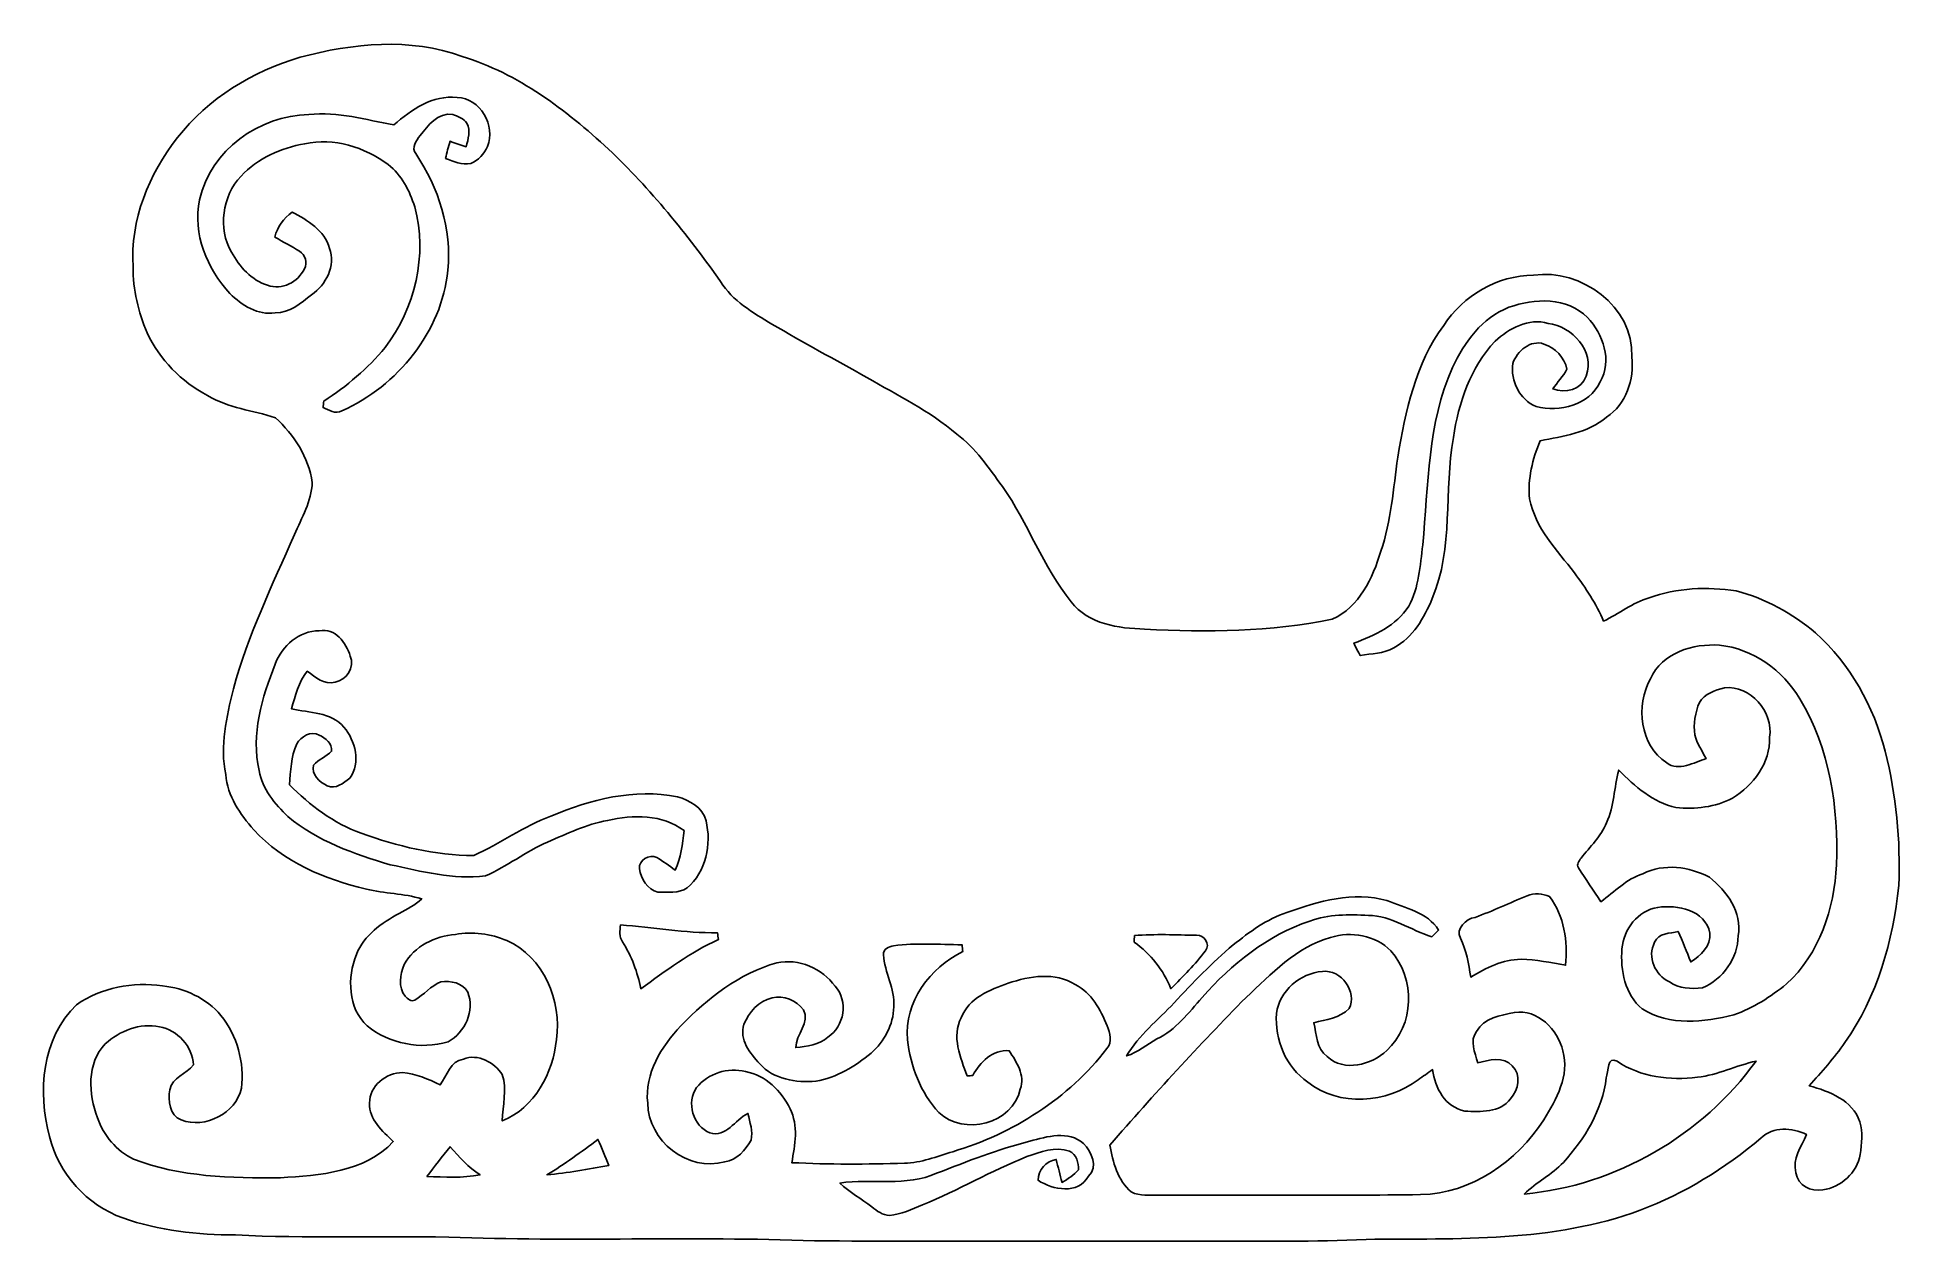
# Model space of a CAD drawing. Header units: centimetres. Extents: x -15.7 to 15.8, y -10.4 to 10.
import ezdxf

# ---------------------------------------------------------------- set-up
doc = ezdxf.new("R2010")
doc.units = ezdxf.units.CM
doc.header["$MEASUREMENT"] = 0
doc.layers.add('Layer 1', color=7, linetype='Continuous')

msp = doc.modelspace()

# ---------------------------------------------------------------- linework, layer by layer
at = {"layer": 'Layer 1', "color": 250}
for points, knots in [([(-11.24126, 9.62378), (-10.35509, 9.85908), (-9.38283, 9.96033), (-8.50441, 9.63471), (-8.50441, 9.63471), (-7.55721, 9.34967), (-6.75605, 8.73442), (-6.03709, 8.07438), (-6.03709, 8.07438), (-5.32589, 7.40198), (-4.71135, 6.63504), (-4.14373, 5.83988), (-4.14373, 5.83988), (-3.943, 5.51039), (-3.59657, 5.3146), (-3.27695, 5.1181), (-3.27695, 5.1181), (-2.74567, 4.8133), (-2.20945, 4.51626), (-1.67358, 4.21922), (-1.67358, 4.21922), (-1.15711, 3.91936), (-0.61666, 3.65337), (-0.15734, 3.26531), (-0.15734, 3.26531), (0.16157, 3.03001), (0.38065, 2.69275), (0.61383, 2.37878), (0.61383, 2.37878), (1.05128, 1.76177), (1.29399, 1.0227), (1.77482, 0.43498), (1.77482, 0.43498), (2.06269, 0.05115), (2.57175, -0.01058), (3.01449, -0.02858), (3.01449, -0.02858), (4.06859, -0.07973), (5.14209, -0.07796), (6.17855, 0.14217), (6.17855, 0.14217), (6.63998, 0.34078), (6.86153, 0.83714), (7.00299, 1.28729), (7.00299, 1.28729), (7.17797, 1.80022), (7.21148, 2.3428), (7.28733, 2.87479), (7.28733, 2.87479), (7.4168, 3.64878), (7.58437, 4.45347), (8.06168, 5.09764), (8.06168, 5.09764), (8.39082, 5.60141), (8.96937, 5.94219), (9.57686, 5.94572), (9.57686, 5.94572), (10.37661, 6.06072), (11.27337, 5.41867), (11.23844, 4.56918), (11.23844, 4.56918), (11.27972, 4.18677), (11.14072, 3.76767), (10.81052, 3.54894), (10.81052, 3.54894), (10.49796, 3.28471), (10.07639, 3.22509), (9.68834, 3.15172), (9.68834, 3.15172), (9.56345, 2.84233), (9.47702, 2.50931), (9.51195, 2.17276), (9.51195, 2.17276), (9.6079, 1.67852), (9.97303, 1.30704), (10.26971, 0.92251), (10.26971, 0.92251), (10.4588, 0.66746), (10.63519, 0.40005), (10.76184, 0.1076), (10.76184, 0.1076), (11.01972, 0.2346), (11.25008, 0.41875), (11.52878, 0.50165), (11.52878, 0.50165), (11.99762, 0.67204), (12.50985, 0.6918), (12.99986, 0.61666), (12.99986, 0.61666), (13.4934, 0.49036), (13.9506, 0.23848), (14.3383, -0.09031), (14.3383, -0.09031), (14.92532, -0.61278), (15.31937, -1.33244), (15.51481, -2.08844), (15.51481, -2.08844), (15.69861, -2.82751), (15.77657, -3.59445), (15.74271, -4.35539), (15.74271, -4.35539), (15.64393, -5.2892), (15.38393, -6.2297), (14.83325, -7.00193), (14.83325, -7.00193), (14.65686, -7.26546), (14.43849, -7.49617), (14.23211, -7.73571), (14.23211, -7.73571), (14.57219, -7.8232), (14.96131, -7.9756), (15.08654, -8.33896), (15.08654, -8.33896), (15.13805, -8.51676), (15.11794, -8.70973), (15.09466, -8.89141), (15.09466, -8.89141), (15.04103, -9.19939), (14.76869, -9.44774), (14.46107, -9.49007), (14.46107, -9.49007), (14.26774, -9.52747), (14.03138, -9.41493), (14.00845, -9.20221), (14.00845, -9.20221), (13.93825, -8.96161), (14.10335, -8.76335), (14.1859, -8.55486), (14.1859, -8.55486), (13.94001, -8.43633), (13.62675, -8.41234), (13.41508, -8.6166), (13.41508, -8.6166), (12.81112, -9.1313), (12.12391, -9.55005), (11.38096, -9.83121), (11.38096, -9.83121), (9.906, -10.38154), (8.30157, -10.30887), (6.75499, -10.3251), (6.75499, -10.3251), (5.88574, -10.37308), (5.01509, -10.34979), (4.14514, -10.35403), (4.14514, -10.35403), (1.91064, -10.35191), (-0.3235, -10.35826), (-2.55799, -10.35121), (-2.55799, -10.35121), (-4.61433, -10.2676), (-6.6742, -10.3692), (-8.7309, -10.28629), (-8.7309, -10.28629), (-9.93069, -10.27007), (-11.13084, -10.31028), (-12.32958, -10.25102), (-12.32958, -10.25102), (-12.9727, -10.24643), (-13.62428, -10.1787), (-14.23353, -9.96421), (-14.23353, -9.96421), (-14.84066, -9.74619), (-15.31832, -9.21738), (-15.46895, -8.59014), (-15.46895, -8.59014), (-15.6778, -7.83908), (-15.60124, -6.92961), (-15.01316, -6.36482), (-15.01316, -6.36482), (-14.60006, -6.07095), (-14.06102, -5.97817), (-13.56325, -6.04661), (-13.56325, -6.04661), (-13.19036, -6.08542), (-12.8203, -6.25404), (-12.57794, -6.54579), (-12.57794, -6.54579), (-12.30242, -6.88693), (-12.17965, -7.3406), (-12.22939, -7.77487), (-12.22939, -7.77487), (-12.32958, -8.20138), (-12.84076, -8.46243), (-13.24857, -8.31039), (-13.24857, -8.31039), (-13.44366, -8.23207), (-13.47364, -7.97948), (-13.44189, -7.79956), (-13.44189, -7.79956), (-13.39956, -7.58754), (-13.16038, -7.53463), (-13.04325, -7.38011), (-13.04325, -7.38011), (-13.05489, -7.07355), (-13.30925, -6.78639), (-13.61546, -6.74017), (-13.61546, -6.74017), (-13.94672, -6.66644), (-14.28397, -6.80896), (-14.53056, -7.0231), (-14.53056, -7.0231), (-14.84242, -7.35683), (-14.81808, -7.87259), (-14.65898, -8.27299), (-14.65898, -8.27299), (-14.5609, -8.57426), (-14.33795, -8.83179), (-14.05361, -8.97149), (-14.05361, -8.97149), (-13.26515, -9.27312), (-12.40614, -9.29393), (-11.57288, -9.28405), (-11.57288, -9.28405), (-10.91494, -9.24454), (-10.14624, -9.19551), (-9.66999, -8.67551), (-9.66999, -8.67551), (-9.84779, -8.49701), (-10.08133, -8.30545), (-10.06898, -8.02428), (-10.06898, -8.02428), (-10.07604, -7.73465), (-9.78606, -7.5124), (-9.51124, -7.51029), (-9.51124, -7.51029), (-9.28582, -7.52969), (-9.07591, -7.61859), (-8.87589, -7.71913), (-8.87589, -7.71913), (-8.76053, -7.56214), (-8.70585, -7.31344), (-8.48431, -7.28345), (-8.48431, -7.28345), (-8.23877, -7.18397), (-7.96219, -7.33989), (-7.82849, -7.54556), (-7.82849, -7.54556), (-7.73818, -7.79498), (-7.82708, -8.06697), (-7.82884, -8.3252), (-7.82884, -8.3252), (-7.28204, -8.10542), (-6.96983, -7.51522), (-6.91409, -6.95184), (-6.91409, -6.95184), (-6.82202, -6.30379), (-7.12858, -5.55343), (-7.75406, -5.28426), (-7.75406, -5.28426), (-8.02499, -5.16714), (-8.32803, -5.1248), (-8.62013, -5.17772), (-8.62013, -5.17772), (-8.95914, -5.20594), (-9.31898, -5.37563), (-9.48337, -5.68607), (-9.48337, -5.68607), (-9.55075, -5.85223), (-9.59344, -6.07307), (-9.46609, -6.22053), (-9.46609, -6.22053), (-9.42516, -6.26286), (-9.36907, -6.32178), (-9.30487, -6.28721), (-9.30487, -6.28721), (-9.15, -6.19831), (-9.03817, -6.04555), (-8.86601, -5.9817), (-8.86601, -5.9817), (-8.70338, -5.95595), (-8.49313, -5.99228), (-8.41163, -6.15421), (-8.41163, -6.15421), (-8.28851, -6.46395), (-8.45714, -6.83683), (-8.7436, -6.98959), (-8.7436, -6.98959), (-9.20679, -7.13246), (-9.73279, -7.0231), (-10.11026, -6.72324), (-10.11026, -6.72324), (-10.43623, -6.42056), (-10.44646, -5.90585), (-10.29123, -5.51568), (-10.29123, -5.51568), (-10.16247, -5.19148), (-9.86261, -4.98651), (-9.57016, -4.82459), (-9.57016, -4.82459), (-9.4361, -4.75262), (-9.29711, -4.68559), (-9.18845, -4.57659), (-9.18845, -4.57659), (-9.4936, -4.4891), (-9.81498, -4.48839), (-10.12296, -4.41466), (-10.12296, -4.41466), (-10.82675, -4.25379), (-11.52349, -3.95182), (-12.02408, -3.41595), (-12.02408, -3.41595), (-12.25233, -3.14925), (-12.46717, -2.84445), (-12.49609, -2.48179), (-12.49609, -2.48179), (-12.59805, -1.99708), (-12.4841, -1.50742), (-12.36768, -1.03717), (-12.36768, -1.03717), (-12.11968, -0.13406), (-11.71469, 0.71402), (-11.33616, 1.56704), (-11.33616, 1.56704), (-11.2141, 1.85208), (-11.05041, 2.13148), (-11.03489, 2.44863), (-11.03489, 2.44863), (-11.09627, 2.87126), (-11.34745, 3.25826), (-11.65895, 3.54118), (-11.65895, 3.54118), (-12.03995, 3.66466), (-12.45517, 3.70099), (-12.80301, 3.91583), (-12.80301, 3.91583), (-13.24751, 4.14443), (-13.60664, 4.52402), (-13.8243, 4.9724), (-13.8243, 4.9724), (-13.96965, 5.32483), (-14.06208, 5.70195), (-14.06137, 6.08471), (-14.06137, 6.08471), (-14.11288, 6.87705), (-13.79361, 7.65175), (-13.31207, 8.26699), (-13.31207, 8.26699), (-12.79349, 8.93127), (-12.04207, 9.3853), (-11.24126, 9.62378), (-11.24126, 9.62378), (-11.24126, 9.62378), (-11.24126, 9.62378), (-11.24126, 9.62378)], [0, 0, 0, 0, 0.01149425, 0.01149425, 0.01149425, 0.01149425, 0.02298851, 0.02298851, 0.02298851, 0.02298851, 0.03448276, 0.03448276, 0.03448276, 0.03448276, 0.04597701, 0.04597701, 0.04597701, 0.04597701, 0.05747126, 0.05747126, 0.05747126, 0.05747126, 0.06896552, 0.06896552, 0.06896552, 0.06896552, 0.08045977, 0.08045977, 0.08045977, 0.08045977, 0.09195402, 0.09195402, 0.09195402, 0.09195402, 0.10344828, 0.10344828, 0.10344828, 0.10344828, 0.11494253, 0.11494253, 0.11494253, 0.11494253, 0.12643678, 0.12643678, 0.12643678, 0.12643678, 0.13793103, 0.13793103, 0.13793103, 0.13793103, 0.14942529, 0.14942529, 0.14942529, 0.14942529, 0.16091954, 0.16091954, 0.16091954, 0.16091954, 0.17241379, 0.17241379, 0.17241379, 0.17241379, 0.18390805, 0.18390805, 0.18390805, 0.18390805, 0.1954023, 0.1954023, 0.1954023, 0.1954023, 0.20689655, 0.20689655, 0.20689655, 0.20689655, 0.2183908, 0.2183908, 0.2183908, 0.2183908, 0.22988506, 0.22988506, 0.22988506, 0.22988506, 0.24137931, 0.24137931, 0.24137931, 0.24137931, 0.25287356, 0.25287356, 0.25287356, 0.25287356, 0.26436782, 0.26436782, 0.26436782, 0.26436782, 0.27586207, 0.27586207, 0.27586207, 0.27586207, 0.28735632, 0.28735632, 0.28735632, 0.28735632, 0.29885057, 0.29885057, 0.29885057, 0.29885057, 0.31034483, 0.31034483, 0.31034483, 0.31034483, 0.32183908, 0.32183908, 0.32183908, 0.32183908, 0.33333333, 0.33333333, 0.33333333, 0.33333333, 0.34482759, 0.34482759, 0.34482759, 0.34482759, 0.35632184, 0.35632184, 0.35632184, 0.35632184, 0.36781609, 0.36781609, 0.36781609, 0.36781609, 0.37931034, 0.37931034, 0.37931034, 0.37931034, 0.3908046, 0.3908046, 0.3908046, 0.3908046, 0.40229885, 0.40229885, 0.40229885, 0.40229885, 0.4137931, 0.4137931, 0.4137931, 0.4137931, 0.42528736, 0.42528736, 0.42528736, 0.42528736, 0.43678161, 0.43678161, 0.43678161, 0.43678161, 0.44827586, 0.44827586, 0.44827586, 0.44827586, 0.45977011, 0.45977011, 0.45977011, 0.45977011, 0.47126437, 0.47126437, 0.47126437, 0.47126437, 0.48275862, 0.48275862, 0.48275862, 0.48275862, 0.49425287, 0.49425287, 0.49425287, 0.49425287, 0.50574713, 0.50574713, 0.50574713, 0.50574713, 0.51724138, 0.51724138, 0.51724138, 0.51724138, 0.52873563, 0.52873563, 0.52873563, 0.52873563, 0.54022989, 0.54022989, 0.54022989, 0.54022989, 0.55172414, 0.55172414, 0.55172414, 0.55172414, 0.56321839, 0.56321839, 0.56321839, 0.56321839, 0.57471264, 0.57471264, 0.57471264, 0.57471264, 0.5862069, 0.5862069, 0.5862069, 0.5862069, 0.59770115, 0.59770115, 0.59770115, 0.59770115, 0.6091954, 0.6091954, 0.6091954, 0.6091954, 0.62068966, 0.62068966, 0.62068966, 0.62068966, 0.63218391, 0.63218391, 0.63218391, 0.63218391, 0.64367816, 0.64367816, 0.64367816, 0.64367816, 0.65517241, 0.65517241, 0.65517241, 0.65517241, 0.66666667, 0.66666667, 0.66666667, 0.66666667, 0.67816092, 0.67816092, 0.67816092, 0.67816092, 0.68965517, 0.68965517, 0.68965517, 0.68965517, 0.70114943, 0.70114943, 0.70114943, 0.70114943, 0.71264368, 0.71264368, 0.71264368, 0.71264368, 0.72413793, 0.72413793, 0.72413793, 0.72413793, 0.73563218, 0.73563218, 0.73563218, 0.73563218, 0.74712644, 0.74712644, 0.74712644, 0.74712644, 0.75862069, 0.75862069, 0.75862069, 0.75862069, 0.77011494, 0.77011494, 0.77011494, 0.77011494, 0.7816092, 0.7816092, 0.7816092, 0.7816092, 0.79310345, 0.79310345, 0.79310345, 0.79310345, 0.8045977, 0.8045977, 0.8045977, 0.8045977, 0.81609195, 0.81609195, 0.81609195, 0.81609195, 0.82758621, 0.82758621, 0.82758621, 0.82758621, 0.83908046, 0.83908046, 0.83908046, 0.83908046, 0.85057471, 0.85057471, 0.85057471, 0.85057471, 0.86206897, 0.86206897, 0.86206897, 0.86206897, 0.87356322, 0.87356322, 0.87356322, 0.87356322, 0.88505747, 0.88505747, 0.88505747, 0.88505747, 0.89655172, 0.89655172, 0.89655172, 0.89655172, 0.90804598, 0.90804598, 0.90804598, 0.90804598, 0.91954023, 0.91954023, 0.91954023, 0.91954023, 0.93103448, 0.93103448, 0.93103448, 0.93103448, 0.94252874, 0.94252874, 0.94252874, 0.94252874, 0.95402299, 0.95402299, 0.95402299, 0.95402299, 0.96551724, 0.96551724, 0.96551724, 0.96551724, 0.97701149, 0.97701149, 0.97701149, 0.97701149, 1, 1, 1, 1]), ([(-9.658, 8.48042), (-10.13284, 8.5658), (-10.6045, 8.71114), (-11.09416, 8.6547), (-11.09416, 8.6547), (-11.92953, 8.64411), (-12.75574, 8.05074), (-12.93742, 7.21924), (-12.93742, 7.21924), (-13.06019, 6.63928), (-12.81289, 6.0579), (-12.42624, 5.63563), (-12.42624, 5.63563), (-12.22304, 5.44195), (-11.95776, 5.26062), (-11.66036, 5.31107), (-11.66036, 5.31107), (-11.41695, 5.30578), (-11.22715, 5.47511), (-11.04688, 5.61411), (-11.04688, 5.61411), (-10.80735, 5.7845), (-10.63202, 6.10376), (-10.74526, 6.39868), (-10.74526, 6.39868), (-10.83134, 6.70419), (-11.11532, 6.87246), (-11.37779, 7.01005), (-11.37779, 7.01005), (-11.51643, 6.90316), (-11.63038, 6.76487), (-11.6653, 6.58742), (-11.6653, 6.58742), (-11.52948, 6.50346), (-11.38343, 6.43537), (-11.24867, 6.34965), (-11.24867, 6.34965), (-11.15307, 6.28932), (-11.11144, 6.15491), (-11.1693, 6.05472), (-11.1693, 6.05472), (-11.27019, 5.82895), (-11.55136, 5.68713), (-11.78913, 5.77568), (-11.78913, 5.77568), (-12.06359, 5.85858), (-12.26432, 6.0893), (-12.39908, 6.33236), (-12.39908, 6.33236), (-12.63227, 6.73488), (-12.55748, 7.27992), (-12.23821, 7.61647), (-12.23821, 7.61647), (-11.95987, 7.92021), (-11.56194, 8.09237), (-11.16154, 8.16292), (-11.16154, 8.16292), (-10.67012, 8.27229), (-10.15083, 8.10719), (-9.75466, 7.81297), (-9.75466, 7.81297), (-9.52571, 7.63693), (-9.39271, 7.37023), (-9.30698, 7.10071), (-9.30698, 7.10071), (-9.08579, 6.28615), (-9.30063, 5.38974), (-9.80652, 4.72475), (-9.80652, 4.72475), (-10.10003, 4.37056), (-10.45492, 4.07035), (-10.84051, 3.82094), (-10.84051, 3.82094), (-10.84404, 3.79342), (-10.85109, 3.73874), (-10.85462, 3.71122), (-10.85462, 3.71122), (-10.75549, 3.67171), (-10.64472, 3.59516), (-10.53712, 3.65407), (-10.53712, 3.65407), (-9.59803, 4.07882), (-8.85014, 4.98757), (-8.74677, 6.02897), (-8.74677, 6.02897), (-8.67869, 6.72289), (-8.90164, 7.42421), (-9.2897, 7.99677), (-9.2897, 7.99677), (-9.36801, 8.09766), (-9.27523, 8.21619), (-9.21703, 8.30016), (-9.21703, 8.30016), (-9.08509, 8.47654), (-8.9154, 8.68962), (-8.66563, 8.65999), (-8.66563, 8.65999), (-8.58026, 8.62401), (-8.47937, 8.58943), (-8.42504, 8.50829), (-8.42504, 8.50829), (-8.35836, 8.38376), (-8.40599, 8.24159), (-8.43633, 8.11424), (-8.43633, 8.11424), (-8.52805, 8.14246), (-8.61871, 8.17316), (-8.70903, 8.20455), (-8.70903, 8.20455), (-8.73936, 8.1093), (-8.76441, 8.01476), (-8.78487, 7.91598), (-8.78487, 7.91598), (-8.6487, 7.86518), (-8.51112, 7.79639), (-8.35978, 7.83061), (-8.35978, 7.83061), (-8.23313, 7.88282), (-8.13506, 7.99394), (-8.0772, 8.11601), (-8.0772, 8.11601), (-7.93715, 8.46808), (-8.19961, 8.93374), (-8.58979, 8.94362), (-8.58979, 8.94362), (-9.00748, 8.99019), (-9.36061, 8.73689), (-9.658, 8.48042), (-9.658, 8.48042), (-9.658, 8.48042), (-9.658, 8.48042), (-9.658, 8.48042)], [0, 0, 0, 0, 0.02941176, 0.02941176, 0.02941176, 0.02941176, 0.05882353, 0.05882353, 0.05882353, 0.05882353, 0.08823529, 0.08823529, 0.08823529, 0.08823529, 0.11764706, 0.11764706, 0.11764706, 0.11764706, 0.14705882, 0.14705882, 0.14705882, 0.14705882, 0.17647059, 0.17647059, 0.17647059, 0.17647059, 0.20588235, 0.20588235, 0.20588235, 0.20588235, 0.23529412, 0.23529412, 0.23529412, 0.23529412, 0.26470588, 0.26470588, 0.26470588, 0.26470588, 0.29411765, 0.29411765, 0.29411765, 0.29411765, 0.32352941, 0.32352941, 0.32352941, 0.32352941, 0.35294118, 0.35294118, 0.35294118, 0.35294118, 0.38235294, 0.38235294, 0.38235294, 0.38235294, 0.41176471, 0.41176471, 0.41176471, 0.41176471, 0.44117647, 0.44117647, 0.44117647, 0.44117647, 0.47058824, 0.47058824, 0.47058824, 0.47058824, 0.5, 0.5, 0.5, 0.5, 0.52941176, 0.52941176, 0.52941176, 0.52941176, 0.55882353, 0.55882353, 0.55882353, 0.55882353, 0.58823529, 0.58823529, 0.58823529, 0.58823529, 0.61764706, 0.61764706, 0.61764706, 0.61764706, 0.64705882, 0.64705882, 0.64705882, 0.64705882, 0.67647059, 0.67647059, 0.67647059, 0.67647059, 0.70588235, 0.70588235, 0.70588235, 0.70588235, 0.73529412, 0.73529412, 0.73529412, 0.73529412, 0.76470588, 0.76470588, 0.76470588, 0.76470588, 0.79411765, 0.79411765, 0.79411765, 0.79411765, 0.82352941, 0.82352941, 0.82352941, 0.82352941, 0.85294118, 0.85294118, 0.85294118, 0.85294118, 0.88235294, 0.88235294, 0.88235294, 0.88235294, 0.91176471, 0.91176471, 0.91176471, 0.91176471, 0.94117647, 0.94117647, 0.94117647, 0.94117647, 1, 1, 1, 1]), ([(9.16376, 5.4035), (8.70867, 5.22887), (8.41057, 4.81189), (8.21055, 4.38644), (8.21055, 4.38644), (7.78722, 3.4477), (7.80697, 2.39959), (7.70819, 1.39488), (7.70819, 1.39488), (7.66339, 1.04528), (7.64611, 0.67381), (7.47148, 0.35878), (7.47148, 0.35878), (7.26228, 0.0314), (6.89398, -0.13441), (6.54473, -0.2667), (6.54473, -0.2667), (6.57154, -0.31856), (6.62552, -0.42228), (6.65233, -0.47413), (6.65233, -0.47413), (6.84212, -0.43603), (7.04885, -0.44626), (7.21819, -0.34114), (7.21819, -0.34114), (7.54733, -0.1778), (7.72866, 0.16651), (7.86941, 0.48754), (7.86941, 0.48754), (8.22925, 1.35043), (8.06732, 2.3054), (8.22537, 3.20604), (8.22537, 3.20604), (8.31427, 3.79377), (8.51147, 4.39032), (8.92845, 4.82953), (8.92845, 4.82953), (9.16658, 5.04684), (9.49396, 5.22711), (9.82521, 5.13292), (9.82521, 5.13292), (10.23091, 5.07506), (10.61614, 4.67184), (10.46727, 4.24321), (10.46727, 4.24321), (10.39177, 4.01461), (10.11167, 3.94441), (9.90424, 4.02696), (9.90424, 4.02696), (9.97938, 4.13985), (10.07851, 4.23757), (10.1406, 4.35857), (10.1406, 4.35857), (10.10673, 4.55471), (9.93951, 4.72122), (9.75501, 4.78437), (9.75501, 4.78437), (9.52359, 4.86304), (9.30275, 4.66196), (9.22726, 4.45805), (9.22726, 4.45805), (9.19127, 4.16384), (9.33979, 3.84669), (9.62096, 3.72992), (9.62096, 3.72992), (10.01748, 3.62832), (10.51772, 3.74615), (10.70398, 4.14584), (10.70398, 4.14584), (10.91177, 4.49756), (10.75231, 4.95688), (10.48879, 5.2324), (10.48879, 5.2324), (10.14801, 5.58024), (9.59026, 5.55907), (9.16376, 5.4035), (9.16376, 5.4035), (9.16376, 5.4035), (9.16376, 5.4035), (9.16376, 5.4035)], [0, 0, 0, 0, 0.04761905, 0.04761905, 0.04761905, 0.04761905, 0.0952381, 0.0952381, 0.0952381, 0.0952381, 0.14285714, 0.14285714, 0.14285714, 0.14285714, 0.19047619, 0.19047619, 0.19047619, 0.19047619, 0.23809524, 0.23809524, 0.23809524, 0.23809524, 0.28571429, 0.28571429, 0.28571429, 0.28571429, 0.33333333, 0.33333333, 0.33333333, 0.33333333, 0.38095238, 0.38095238, 0.38095238, 0.38095238, 0.42857143, 0.42857143, 0.42857143, 0.42857143, 0.47619048, 0.47619048, 0.47619048, 0.47619048, 0.52380952, 0.52380952, 0.52380952, 0.52380952, 0.57142857, 0.57142857, 0.57142857, 0.57142857, 0.61904762, 0.61904762, 0.61904762, 0.61904762, 0.66666667, 0.66666667, 0.66666667, 0.66666667, 0.71428571, 0.71428571, 0.71428571, 0.71428571, 0.76190476, 0.76190476, 0.76190476, 0.76190476, 0.80952381, 0.80952381, 0.80952381, 0.80952381, 0.85714286, 0.85714286, 0.85714286, 0.85714286, 0.9047619, 0.9047619, 0.9047619, 0.9047619, 1, 1, 1, 1]), ([(-11.66178, -0.6163), (-11.88508, -1.18181), (-12.07029, -1.80375), (-11.93483, -2.41512), (-11.93483, -2.41512), (-11.87662, -2.72486), (-11.66777, -2.9778), (-11.44729, -3.19123), (-11.44729, -3.19123), (-10.95128, -3.60327), (-10.3311, -3.82517), (-9.71973, -4.00226), (-9.71973, -4.00226), (-9.19409, -4.11304), (-8.65611, -4.2605), (-8.11424, -4.19171), (-8.11424, -4.19171), (-7.74947, -4.0319), (-7.43126, -3.78284), (-7.0672, -3.62056), (-7.0672, -3.62056), (-6.73559, -3.48121), (-6.41033, -3.31682), (-6.05155, -3.2572), (-6.05155, -3.2572), (-5.62363, -3.1556), (-5.12586, -3.14713), (-4.75968, -3.42724), (-4.75968, -3.42724), (-4.78755, -3.65407), (-4.81224, -3.88444), (-4.90926, -4.09434), (-4.90926, -4.09434), (-5.01227, -4.02237), (-5.1121, -3.94441), (-5.2197, -3.8802), (-5.2197, -3.8802), (-5.35129, -3.82129), (-5.52909, -3.92324), (-5.51286, -4.07), (-5.51286, -4.07), (-5.48534, -4.23757), (-5.37986, -4.42383), (-5.20347, -4.4637), (-5.20347, -4.4637), (-5.04155, -4.46017), (-4.85105, -4.49121), (-4.70817, -4.39349), (-4.70817, -4.39349), (-4.38679, -4.12432), (-4.29507, -3.65584), (-4.38891, -3.26178), (-4.38891, -3.26178), (-4.44429, -3.04059), (-4.66619, -2.91112), (-4.87257, -2.8575), (-4.87257, -2.8575), (-5.59788, -2.71004), (-6.34048, -2.90054), (-7.00828, -3.18382), (-7.00828, -3.18382), (-7.4676, -3.35386), (-7.86624, -3.64913), (-8.31144, -3.8481), (-8.31144, -3.8481), (-8.96091, -3.84493), (-9.60367, -3.69182), (-10.21186, -3.47204), (-10.21186, -3.47204), (-10.67611, -3.30376), (-11.07581, -2.99861), (-11.42259, -2.65289), (-11.42259, -2.65289), (-11.39931, -2.42147), (-11.39613, -2.18017), (-11.29841, -1.96462), (-11.29841, -1.96462), (-11.22363, -1.84326), (-11.05853, -1.73355), (-10.91777, -1.81434), (-10.91777, -1.81434), (-10.81334, -1.86514), (-10.69587, -1.95651), (-10.71104, -2.08668), (-10.71104, -2.08668), (-10.79747, -2.18369), (-10.93329, -2.22038), (-11.01337, -2.3241), (-11.01337, -2.3241), (-11.06276, -2.47862), (-10.90648, -2.61267), (-10.78195, -2.67123), (-10.78195, -2.67123), (-10.64507, -2.73791), (-10.50678, -2.62184), (-10.40412, -2.54353), (-10.40412, -2.54353), (-10.20833, -2.28353), (-10.30993, -1.91241), (-10.50078, -1.68134), (-10.50078, -1.68134), (-10.72056, -1.42028), (-11.08604, -1.44392), (-11.38696, -1.37089), (-11.38696, -1.37089), (-11.31923, -1.15288), (-11.26878, -0.91899), (-11.12061, -0.73836), (-11.12061, -0.73836), (-10.97986, -0.83044), (-10.8398, -0.98037), (-10.65071, -0.92004), (-10.65071, -0.92004), (-10.4588, -0.8957), (-10.30958, -0.66463), (-10.3953, -0.48331), (-10.3953, -0.48331), (-10.46233, -0.25894), (-10.64683, -0.00176), (-10.91741, -0.05539), (-10.91741, -0.05539), (-11.2582, -0.05151), (-11.54748, -0.30868), (-11.66178, -0.6163), (-11.66178, -0.6163), (-11.66178, -0.6163), (-11.66178, -0.6163), (-11.66178, -0.6163)], [0, 0, 0, 0, 0.03030303, 0.03030303, 0.03030303, 0.03030303, 0.06060606, 0.06060606, 0.06060606, 0.06060606, 0.09090909, 0.09090909, 0.09090909, 0.09090909, 0.12121212, 0.12121212, 0.12121212, 0.12121212, 0.15151515, 0.15151515, 0.15151515, 0.15151515, 0.18181818, 0.18181818, 0.18181818, 0.18181818, 0.21212121, 0.21212121, 0.21212121, 0.21212121, 0.24242424, 0.24242424, 0.24242424, 0.24242424, 0.27272727, 0.27272727, 0.27272727, 0.27272727, 0.3030303, 0.3030303, 0.3030303, 0.3030303, 0.33333333, 0.33333333, 0.33333333, 0.33333333, 0.36363636, 0.36363636, 0.36363636, 0.36363636, 0.39393939, 0.39393939, 0.39393939, 0.39393939, 0.42424242, 0.42424242, 0.42424242, 0.42424242, 0.45454545, 0.45454545, 0.45454545, 0.45454545, 0.48484848, 0.48484848, 0.48484848, 0.48484848, 0.51515152, 0.51515152, 0.51515152, 0.51515152, 0.54545455, 0.54545455, 0.54545455, 0.54545455, 0.57575758, 0.57575758, 0.57575758, 0.57575758, 0.60606061, 0.60606061, 0.60606061, 0.60606061, 0.63636364, 0.63636364, 0.63636364, 0.63636364, 0.66666667, 0.66666667, 0.66666667, 0.66666667, 0.6969697, 0.6969697, 0.6969697, 0.6969697, 0.72727273, 0.72727273, 0.72727273, 0.72727273, 0.75757576, 0.75757576, 0.75757576, 0.75757576, 0.78787879, 0.78787879, 0.78787879, 0.78787879, 0.81818182, 0.81818182, 0.81818182, 0.81818182, 0.84848485, 0.84848485, 0.84848485, 0.84848485, 0.87878788, 0.87878788, 0.87878788, 0.87878788, 0.90909091, 0.90909091, 0.90909091, 0.90909091, 0.93939394, 0.93939394, 0.93939394, 0.93939394, 1, 1, 1, 1]), ([(11.55241, -0.86431), (11.30053, -1.31833), (11.36897, -1.98296), (11.82723, -2.28388), (11.82723, -2.28388), (12.02514, -2.43664), (12.29042, -2.27542), (12.49221, -2.21262), (12.49221, -2.21262), (12.42483, -2.08139), (12.33558, -1.95756), (12.30242, -1.81116), (12.30242, -1.81116), (12.27243, -1.62666), (12.30983, -1.43581), (12.37756, -1.26436), (12.37756, -1.26436), (12.46858, -1.12219), (12.64038, -1.05198), (12.80019, -1.01812), (12.80019, -1.01812), (13.24116, -0.96873), (13.62922, -1.42205), (13.56289, -1.85103), (13.56289, -1.85103), (13.57701, -2.28459), (13.29055, -2.66312), (12.93601, -2.87902), (12.93601, -2.87902), (12.64461, -3.03424), (12.3063, -3.06881), (11.98245, -3.03777), (11.98245, -3.03777), (11.59439, -2.95451), (11.2903, -2.67723), (11.01725, -2.40665), (11.01725, -2.40665), (10.93646, -2.69981), (10.94105, -3.01554), (10.80982, -3.29459), (10.80982, -3.29459), (10.71598, -3.52601), (10.53394, -3.69993), (10.38084, -3.89114), (10.38084, -3.89114), (10.34909, -3.93876), (10.293, -3.99909), (10.33992, -4.05589), (10.33992, -4.05589), (10.45845, -4.25062), (10.5918, -4.43548), (10.71562, -4.62703), (10.71562, -4.62703), (10.94564, -4.46229), (11.14742, -4.24286), (11.42294, -4.15431), (11.42294, -4.15431), (11.77749, -3.97651), (12.20541, -4.03437), (12.54619, -4.21322), (12.54619, -4.21322), (12.84111, -4.44747), (13.10358, -4.80095), (13.03196, -5.20206), (13.03196, -5.20206), (13.03337, -5.58271), (12.77197, -5.93161), (12.43048, -6.08154), (12.43048, -6.08154), (12.23962, -6.102), (12.03325, -6.09424), (11.87097, -5.97994), (11.87097, -5.97994), (11.62897, -5.86564), (11.49068, -5.56189), (11.62297, -5.31001), (11.62297, -5.31001), (11.68118, -5.15338), (11.88896, -5.1629), (12.01843, -5.12904), (12.01843, -5.12904), (12.09675, -5.29625), (12.16307, -5.46947), (12.23116, -5.64162), (12.23116, -5.64162), (12.39732, -5.53649), (12.58182, -5.37069), (12.55642, -5.15514), (12.55642, -5.15514), (12.47211, -4.76497), (12.00891, -4.67148), (11.67412, -4.7244), (11.67412, -4.7244), (11.33757, -4.7752), (11.09627, -5.09341), (11.07158, -5.42149), (11.07158, -5.42149), (11.043, -5.78273), (11.11744, -6.19478), (11.41377, -6.43608), (11.41377, -6.43608), (11.87556, -6.73206), (12.45447, -6.65833), (12.96, -6.53486), (12.96, -6.53486), (13.28667, -6.42444), (13.58053, -6.23111), (13.84653, -6.01486), (13.84653, -6.01486), (14.40921, -5.50827), (14.65474, -4.74239), (14.69249, -4.00473), (14.69249, -4.00473), (14.72812, -3.04306), (14.58101, -2.03694), (14.07231, -1.20403), (14.07231, -1.20403), (13.78691, -0.72319), (13.28208, -0.35454), (12.71834, -0.29916), (12.71834, -0.29916), (12.2749, -0.26388), (11.74503, -0.42686), (11.55241, -0.86431), (11.55241, -0.86431), (11.55241, -0.86431), (11.55241, -0.86431), (11.55241, -0.86431)], [0, 0, 0, 0, 0.03030303, 0.03030303, 0.03030303, 0.03030303, 0.06060606, 0.06060606, 0.06060606, 0.06060606, 0.09090909, 0.09090909, 0.09090909, 0.09090909, 0.12121212, 0.12121212, 0.12121212, 0.12121212, 0.15151515, 0.15151515, 0.15151515, 0.15151515, 0.18181818, 0.18181818, 0.18181818, 0.18181818, 0.21212121, 0.21212121, 0.21212121, 0.21212121, 0.24242424, 0.24242424, 0.24242424, 0.24242424, 0.27272727, 0.27272727, 0.27272727, 0.27272727, 0.3030303, 0.3030303, 0.3030303, 0.3030303, 0.33333333, 0.33333333, 0.33333333, 0.33333333, 0.36363636, 0.36363636, 0.36363636, 0.36363636, 0.39393939, 0.39393939, 0.39393939, 0.39393939, 0.42424242, 0.42424242, 0.42424242, 0.42424242, 0.45454545, 0.45454545, 0.45454545, 0.45454545, 0.48484848, 0.48484848, 0.48484848, 0.48484848, 0.51515152, 0.51515152, 0.51515152, 0.51515152, 0.54545455, 0.54545455, 0.54545455, 0.54545455, 0.57575758, 0.57575758, 0.57575758, 0.57575758, 0.60606061, 0.60606061, 0.60606061, 0.60606061, 0.63636364, 0.63636364, 0.63636364, 0.63636364, 0.66666667, 0.66666667, 0.66666667, 0.66666667, 0.6969697, 0.6969697, 0.6969697, 0.6969697, 0.72727273, 0.72727273, 0.72727273, 0.72727273, 0.75757576, 0.75757576, 0.75757576, 0.75757576, 0.78787879, 0.78787879, 0.78787879, 0.78787879, 0.81818182, 0.81818182, 0.81818182, 0.81818182, 0.84848485, 0.84848485, 0.84848485, 0.84848485, 0.87878788, 0.87878788, 0.87878788, 0.87878788, 0.90909091, 0.90909091, 0.90909091, 0.90909091, 0.93939394, 0.93939394, 0.93939394, 0.93939394, 1, 1, 1, 1]), ([(5.41373, -4.81154), (5.07259, -4.91807), (4.78614, -5.13927), (4.50779, -5.35552), (4.50779, -5.35552), (4.15325, -5.6575), (3.82729, -5.99228), (3.51084, -6.33342), (3.51084, -6.33342), (3.23779, -6.62623), (2.915, -6.87952), (2.71004, -7.22947), (2.71004, -7.22947), (2.89983, -7.17091), (3.04835, -7.03439), (3.2198, -6.94161), (3.2198, -6.94161), (3.54295, -6.79521), (3.75426, -6.49887), (3.98604, -6.24346), (3.98604, -6.24346), (4.47816, -5.68043), (5.08388, -5.19077), (5.80319, -4.95618), (5.80319, -4.95618), (6.1147, -4.82917), (6.46112, -4.84505), (6.79027, -4.8574), (6.79027, -4.8574), (7.18009, -4.86198), (7.50147, -5.10822), (7.86342, -5.21758), (7.86342, -5.21758), (7.90046, -5.18019), (7.9375, -5.14315), (7.97525, -5.10646), (7.97525, -5.10646), (7.79004, -4.80272), (7.40798, -4.73287), (7.10459, -4.60728), (7.10459, -4.60728), (6.53979, -4.45206), (5.94783, -4.61574), (5.41373, -4.81154), (5.41373, -4.81154), (5.41373, -4.81154), (5.41373, -4.81154), (5.41373, -4.81154)], [0, 0, 0, 0, 0.07692308, 0.07692308, 0.07692308, 0.07692308, 0.15384615, 0.15384615, 0.15384615, 0.15384615, 0.23076923, 0.23076923, 0.23076923, 0.23076923, 0.30769231, 0.30769231, 0.30769231, 0.30769231, 0.38461538, 0.38461538, 0.38461538, 0.38461538, 0.46153846, 0.46153846, 0.46153846, 0.46153846, 0.53846154, 0.53846154, 0.53846154, 0.53846154, 0.61538462, 0.61538462, 0.61538462, 0.61538462, 0.69230769, 0.69230769, 0.69230769, 0.69230769, 0.76923077, 0.76923077, 0.76923077, 0.76923077, 0.84615385, 0.84615385, 0.84615385, 0.84615385, 1, 1, 1, 1]), ([(9.46926, -4.52826), (9.17575, -4.64785), (8.88929, -4.78437), (8.5912, -4.89162), (8.5912, -4.89162), (8.44197, -4.91702), (8.25606, -5.07788), (8.34496, -5.24157), (8.34496, -5.24157), (8.44056, -5.44971), (8.48677, -5.67337), (8.51817, -5.90021), (8.51817, -5.90021), (8.77605, -5.74252), (9.05863, -5.60423), (9.36766, -5.59682), (9.36766, -5.59682), (9.62166, -5.59894), (9.87037, -5.65785), (10.12049, -5.69807), (10.12049, -5.69807), (10.154, -5.29731), (10.09897, -4.86833), (9.85026, -4.53919), (9.85026, -4.53919), (9.72926, -4.48804), (9.58956, -4.47357), (9.46926, -4.52826), (9.46926, -4.52826), (9.46926, -4.52826), (9.46926, -4.52826), (9.46926, -4.52826)], [0, 0, 0, 0, 0.11111111, 0.11111111, 0.11111111, 0.11111111, 0.22222222, 0.22222222, 0.22222222, 0.22222222, 0.33333333, 0.33333333, 0.33333333, 0.33333333, 0.44444444, 0.44444444, 0.44444444, 0.44444444, 0.55555556, 0.55555556, 0.55555556, 0.55555556, 0.66666667, 0.66666667, 0.66666667, 0.66666667, 0.77777778, 0.77777778, 0.77777778, 0.77777778, 1, 1, 1, 1]), ([(-5.83318, -5.01756), (-5.84518, -5.11422), (-5.85752, -5.21864), (-5.79967, -5.30437), (-5.79967, -5.30437), (-5.6455, -5.54637), (-5.54249, -5.81378), (-5.4924, -6.096), (-5.4924, -6.096), (-5.07153, -5.79367), (-4.65455, -5.48005), (-4.17901, -5.26627), (-4.17901, -5.26627), (-4.185, -5.22711), (-4.191, -5.1883), (-4.19664, -5.1495), (-4.19664, -5.1495), (-4.74486, -5.15691), (-5.28814, -5.06307), (-5.83318, -5.01756), (-5.83318, -5.01756), (-5.83318, -5.01756), (-5.83318, -5.01756), (-5.83318, -5.01756)], [0, 0, 0, 0, 0.14285714, 0.14285714, 0.14285714, 0.14285714, 0.28571429, 0.28571429, 0.28571429, 0.28571429, 0.42857143, 0.42857143, 0.42857143, 0.42857143, 0.57142857, 0.57142857, 0.57142857, 0.57142857, 0.71428571, 0.71428571, 0.71428571, 0.71428571, 1, 1, 1, 1]), ([(-1.22414, -5.36963), (-1.29716, -5.38586), (-1.41464, -5.42466), (-1.39136, -5.52062), (-1.39136, -5.52062), (-1.38042, -5.82366), (-1.19662, -6.09494), (-1.22096, -6.40151), (-1.22096, -6.40151), (-1.22238, -6.70278), (-1.3843, -6.98324), (-1.59985, -7.18432), (-1.59985, -7.18432), (-1.87537, -7.39916), (-2.18369, -7.59848), (-2.53506, -7.65563), (-2.53506, -7.65563), (-2.86597, -7.68491), (-3.25085, -7.62529), (-3.48227, -7.36247), (-3.48227, -7.36247), (-3.6509, -7.18256), (-3.8294, -6.95713), (-3.75179, -6.69255), (-3.75179, -6.69255), (-3.66183, -6.49146), (-3.4985, -6.2992), (-3.27484, -6.25016), (-3.27484, -6.25016), (-3.07869, -6.2036), (-2.86526, -6.29179), (-2.74567, -6.44984), (-2.74567, -6.44984), (-2.62996, -6.67103), (-2.87373, -6.86576), (-2.87408, -7.08872), (-2.87408, -7.08872), (-2.68464, -7.06437), (-2.48179, -7.04603), (-2.33257, -6.91162), (-2.33257, -6.91162), (-2.05317, -6.73735), (-1.98473, -6.29849), (-2.2098, -6.05437), (-2.2098, -6.05437), (-2.42746, -5.7531), (-2.82646, -5.57953), (-3.19405, -5.65714), (-3.19405, -5.65714), (-3.82623, -5.83812), (-4.36668, -6.25158), (-4.81295, -6.72324), (-4.81295, -6.72324), (-5.14315, -7.07108), (-5.4289, -7.52581), (-5.37457, -8.02499), (-5.37457, -8.02499), (-5.36928, -8.66034), (-4.6923, -9.19692), (-4.07282, -9.01559), (-4.07282, -9.01559), (-3.86609, -8.99054), (-3.72674, -8.81451), (-3.62867, -8.64905), (-3.62867, -8.64905), (-3.5941, -8.49912), (-3.64949, -8.34602), (-3.68265, -8.20067), (-3.68265, -8.20067), (-3.90454, -8.30545), (-4.0453, -8.61483), (-4.32682, -8.5284), (-4.32682, -8.5284), (-4.60199, -8.4134), (-4.73216, -8.00982), (-4.54801, -7.76499), (-4.54801, -7.76499), (-4.35928, -7.52193), (-4.0192, -7.41892), (-3.72322, -7.49371), (-3.72322, -7.49371), (-3.38314, -7.55121), (-3.11856, -7.82249), (-2.97074, -8.12094), (-2.97074, -8.12094), (-2.82928, -8.40881), (-2.88396, -8.73019), (-2.94358, -9.03111), (-2.94358, -9.03111), (-2.31034, -9.06004), (-1.67499, -9.06216), (-1.0414, -9.03817), (-1.0414, -9.03817), (-0.75812, -9.03499), (-0.49318, -8.92704), (-0.22578, -8.8459), (-0.22578, -8.8459), (0.78881, -8.54357), (1.72826, -7.94702), (2.37807, -7.10494), (2.37807, -7.10494), (2.47544, -6.99276), (2.42993, -6.84213), (2.3816, -6.72006), (2.3816, -6.72006), (2.2666, -6.44737), (2.12019, -6.16444), (1.84291, -6.02615), (1.84291, -6.02615), (1.50072, -5.81096), (1.0735, -5.87869), (0.71155, -6.00287), (0.71155, -6.00287), (0.40111, -6.11046), (0.04763, -6.25299), (-0.08079, -6.58601), (-0.08079, -6.58601), (-0.24941, -6.89751), (-0.0956, -7.25981), (0.02011, -7.56638), (0.02011, -7.56638), (0.04339, -7.56497), (0.08996, -7.56144), (0.11324, -7.55967), (0.11324, -7.55967), (0.24201, -7.33107), (0.43886, -7.11976), (0.72813, -7.14128), (0.72813, -7.14128), (0.84984, -7.33354), (1.00013, -7.5498), (0.91581, -7.79216), (0.91581, -7.79216), (0.78458, -8.37424), (-0.03669, -8.58555), (-0.45826, -8.18444), (-0.45826, -8.18444), (-0.77223, -7.84966), (-0.93416, -7.4041), (-0.99131, -6.95537), (-0.99131, -6.95537), (-1.04704, -6.31543), (-0.60748, -5.74393), (-0.05503, -5.46982), (-0.05503, -5.46982), (-0.05927, -5.43101), (-0.0635, -5.39221), (-0.06703, -5.35411), (-0.06703, -5.35411), (-0.45261, -5.34599), (-0.84102, -5.32165), (-1.22414, -5.36963), (-1.22414, -5.36963), (-1.22414, -5.36963), (-1.22414, -5.36963), (-1.22414, -5.36963)], [0, 0, 0, 0, 0.025, 0.025, 0.025, 0.025, 0.05, 0.05, 0.05, 0.05, 0.075, 0.075, 0.075, 0.075, 0.1, 0.1, 0.1, 0.1, 0.125, 0.125, 0.125, 0.125, 0.15, 0.15, 0.15, 0.15, 0.175, 0.175, 0.175, 0.175, 0.2, 0.2, 0.2, 0.2, 0.225, 0.225, 0.225, 0.225, 0.25, 0.25, 0.25, 0.25, 0.275, 0.275, 0.275, 0.275, 0.3, 0.3, 0.3, 0.3, 0.325, 0.325, 0.325, 0.325, 0.35, 0.35, 0.35, 0.35, 0.375, 0.375, 0.375, 0.375, 0.4, 0.4, 0.4, 0.4, 0.425, 0.425, 0.425, 0.425, 0.45, 0.45, 0.45, 0.45, 0.475, 0.475, 0.475, 0.475, 0.5, 0.5, 0.5, 0.5, 0.525, 0.525, 0.525, 0.525, 0.55, 0.55, 0.55, 0.55, 0.575, 0.575, 0.575, 0.575, 0.6, 0.6, 0.6, 0.6, 0.625, 0.625, 0.625, 0.625, 0.65, 0.65, 0.65, 0.65, 0.675, 0.675, 0.675, 0.675, 0.7, 0.7, 0.7, 0.7, 0.725, 0.725, 0.725, 0.725, 0.75, 0.75, 0.75, 0.75, 0.775, 0.775, 0.775, 0.775, 0.8, 0.8, 0.8, 0.8, 0.825, 0.825, 0.825, 0.825, 0.85, 0.85, 0.85, 0.85, 0.875, 0.875, 0.875, 0.875, 0.9, 0.9, 0.9, 0.9, 0.925, 0.925, 0.925, 0.925, 0.95, 0.95, 0.95, 0.95, 1, 1, 1, 1]), ([(6.15033, -5.23205), (5.57142, -5.38692), (5.15338, -5.85223), (4.72581, -6.24276), (4.72581, -6.24276), (3.93382, -7.0485), (3.16724, -7.87859), (2.42888, -8.73372), (2.42888, -8.73372), (2.47544, -9.01912), (2.5587, -9.3278), (2.78624, -9.525), (2.78624, -9.525), (2.93053, -9.60402), (3.10656, -9.56522), (3.26249, -9.58003), (3.26249, -9.58003), (4.73216, -9.56839), (6.20254, -9.59344), (7.67221, -9.56874), (7.67221, -9.56874), (8.53158, -9.55781), (9.29675, -9.00642), (9.75395, -8.30792), (9.75395, -8.30792), (9.96491, -7.96149), (10.18928, -7.56285), (10.07392, -7.14234), (10.07392, -7.14234), (9.9889, -6.78674), (9.64812, -6.4329), (9.25512, -6.4964), (9.25512, -6.4964), (9.02441, -6.54473), (8.73795, -6.58707), (8.6173, -6.8199), (8.6173, -6.8199), (8.49277, -6.97195), (8.5919, -7.17726), (8.636, -7.34342), (8.636, -7.34342), (8.82332, -7.30215), (9.07521, -7.22524), (9.21844, -7.39704), (9.21844, -7.39704), (9.37613, -7.54521), (9.32921, -7.80909), (9.18739, -7.95267), (9.18739, -7.95267), (9.01524, -8.18832), (8.67692, -8.17633), (8.42045, -8.1601), (8.42045, -8.1601), (8.08637, -8.09131), (7.91527, -7.77169), (7.87365, -7.45949), (7.87365, -7.45949), (7.79251, -7.51664), (7.71313, -7.5759), (7.63058, -7.63058), (7.63058, -7.63058), (7.10706, -8.03063), (6.29532, -8.09484), (5.76897, -7.67151), (5.76897, -7.67151), (5.39679, -7.41998), (5.20771, -6.95325), (5.24051, -6.51228), (5.24051, -6.51228), (5.28637, -6.12951), (5.64092, -5.8353), (6.01416, -5.80355), (6.01416, -5.80355), (6.33518, -5.76862), (6.60471, -6.14327), (6.46747, -6.43149), (6.46747, -6.43149), (6.30308, -6.58566), (6.07977, -6.62129), (5.86952, -6.66856), (5.86952, -6.66856), (5.91538, -6.86823), (5.91714, -7.10283), (6.09318, -7.24147), (6.09318, -7.24147), (6.38351, -7.50111), (6.84177, -7.38787), (7.10036, -7.13564), (7.10036, -7.13564), (7.57379, -6.71618), (7.58402, -5.92208), (7.17162, -5.45747), (7.17162, -5.45747), (6.90915, -5.19501), (6.49922, -5.11634), (6.15033, -5.23205), (6.15033, -5.23205), (6.15033, -5.23205), (6.15033, -5.23205), (6.15033, -5.23205)], [0, 0, 0, 0, 0.03846154, 0.03846154, 0.03846154, 0.03846154, 0.07692308, 0.07692308, 0.07692308, 0.07692308, 0.11538462, 0.11538462, 0.11538462, 0.11538462, 0.15384615, 0.15384615, 0.15384615, 0.15384615, 0.19230769, 0.19230769, 0.19230769, 0.19230769, 0.23076923, 0.23076923, 0.23076923, 0.23076923, 0.26923077, 0.26923077, 0.26923077, 0.26923077, 0.30769231, 0.30769231, 0.30769231, 0.30769231, 0.34615385, 0.34615385, 0.34615385, 0.34615385, 0.38461538, 0.38461538, 0.38461538, 0.38461538, 0.42307692, 0.42307692, 0.42307692, 0.42307692, 0.46153846, 0.46153846, 0.46153846, 0.46153846, 0.5, 0.5, 0.5, 0.5, 0.53846154, 0.53846154, 0.53846154, 0.53846154, 0.57692308, 0.57692308, 0.57692308, 0.57692308, 0.61538462, 0.61538462, 0.61538462, 0.61538462, 0.65384615, 0.65384615, 0.65384615, 0.65384615, 0.69230769, 0.69230769, 0.69230769, 0.69230769, 0.73076923, 0.73076923, 0.73076923, 0.73076923, 0.76923077, 0.76923077, 0.76923077, 0.76923077, 0.80769231, 0.80769231, 0.80769231, 0.80769231, 0.84615385, 0.84615385, 0.84615385, 0.84615385, 0.88461538, 0.88461538, 0.88461538, 0.88461538, 0.92307692, 0.92307692, 0.92307692, 0.92307692, 1, 1, 1, 1]), ([(2.84021, -5.19924), (2.84021, -5.22676), (2.83986, -5.28179), (2.83951, -5.30895), (2.83951, -5.30895), (3.11785, -5.5058), (3.32775, -5.78026), (3.45793, -6.09494), (3.45793, -6.09494), (3.65831, -5.88716), (3.87138, -5.68784), (4.04178, -5.45359), (4.04178, -5.45359), (4.12644, -5.34494), (4.02237, -5.18513), (3.89184, -5.19289), (3.89184, -5.19289), (3.54154, -5.1883), (3.18982, -5.1689), (2.84021, -5.19924), (2.84021, -5.19924), (2.84021, -5.19924), (2.84021, -5.19924), (2.84021, -5.19924)], [0, 0, 0, 0, 0.14285714, 0.14285714, 0.14285714, 0.14285714, 0.28571429, 0.28571429, 0.28571429, 0.28571429, 0.42857143, 0.42857143, 0.42857143, 0.42857143, 0.57142857, 0.57142857, 0.57142857, 0.57142857, 0.71428571, 0.71428571, 0.71428571, 0.71428571, 1, 1, 1, 1]), ([(10.80594, -7.60024), (10.74032, -8.14388), (10.44293, -8.62577), (10.0838, -9.02617), (10.0838, -9.02617), (9.88871, -9.23396), (9.62237, -9.35814), (9.42305, -9.56063), (9.42305, -9.56063), (10.96998, -9.41634), (12.4273, -8.57426), (13.33535, -7.31591), (13.33535, -7.31591), (13.00127, -7.3914), (12.68906, -7.5498), (12.34652, -7.58931), (12.34652, -7.58931), (11.87944, -7.64328), (11.38626, -7.5886), (10.99044, -7.32049), (10.99044, -7.32049), (10.82075, -7.21713), (10.84368, -7.49194), (10.80594, -7.60024), (10.80594, -7.60024), (10.80594, -7.60024), (10.80594, -7.60024), (10.80594, -7.60024)], [0, 0, 0, 0, 0.125, 0.125, 0.125, 0.125, 0.25, 0.25, 0.25, 0.25, 0.375, 0.375, 0.375, 0.375, 0.5, 0.5, 0.5, 0.5, 0.625, 0.625, 0.625, 0.625, 0.75, 0.75, 0.75, 0.75, 1, 1, 1, 1]), ([(1.07844, -8.66881), (0.53799, -8.8011), (0.02117, -9.00924), (-0.49671, -9.20891), (-0.49671, -9.20891), (-1.00753, -9.43928), (-1.59032, -9.29393), (-2.12831, -9.37472), (-2.12831, -9.37472), (-1.97026, -9.53558), (-1.76565, -9.63718), (-1.59068, -9.77759), (-1.59068, -9.77759), (-1.50389, -9.84497), (-1.40758, -9.91976), (-1.29223, -9.92011), (-1.29223, -9.92011), (-1.09538, -9.90283), (-0.91193, -9.82098), (-0.73378, -9.74231), (-0.73378, -9.74231), (-0.13441, -9.49678), (0.4251, -9.16623), (1.02799, -8.92881), (1.02799, -8.92881), (1.25554, -8.84837), (1.50354, -8.74748), (1.74449, -8.83814), (1.74449, -8.83814), (1.86796, -8.88365), (1.89618, -9.03923), (1.89724, -9.15353), (1.89724, -9.15353), (1.81751, -9.2389), (1.72156, -9.30698), (1.61996, -9.36413), (1.61996, -9.36413), (1.58538, -9.23537), (1.55434, -9.10519), (1.52188, -8.97678), (1.52188, -8.97678), (1.3462, -9.00818), (1.22026, -9.14576), (1.21461, -9.3278), (1.21461, -9.3278), (1.47002, -9.49254), (1.88454, -9.57157), (2.06481, -9.26112), (2.06481, -9.26112), (2.24614, -9.08932), (2.11138, -8.85684), (1.98332, -8.7055), (1.98332, -8.7055), (1.7272, -8.48572), (1.36631, -8.58767), (1.07844, -8.66881), (1.07844, -8.66881), (1.07844, -8.66881), (1.07844, -8.66881), (1.07844, -8.66881)], [0, 0, 0, 0, 0.0625, 0.0625, 0.0625, 0.0625, 0.125, 0.125, 0.125, 0.125, 0.1875, 0.1875, 0.1875, 0.1875, 0.25, 0.25, 0.25, 0.25, 0.3125, 0.3125, 0.3125, 0.3125, 0.375, 0.375, 0.375, 0.375, 0.4375, 0.4375, 0.4375, 0.4375, 0.5, 0.5, 0.5, 0.5, 0.5625, 0.5625, 0.5625, 0.5625, 0.625, 0.625, 0.625, 0.625, 0.6875, 0.6875, 0.6875, 0.6875, 0.75, 0.75, 0.75, 0.75, 0.8125, 0.8125, 0.8125, 0.8125, 0.875, 0.875, 0.875, 0.875, 1, 1, 1, 1]), ([(-9.10167, -9.26606), (-8.80251, -9.27206), (-8.49842, -9.29358), (-8.20244, -9.23713), (-8.20244, -9.23713), (-8.39964, -9.10978), (-8.55592, -8.93621), (-8.70832, -8.76124), (-8.70832, -8.76124), (-8.84096, -8.9281), (-8.97396, -9.09496), (-9.10167, -9.26606)], [0, 0, 0, 0, 0.25, 0.25, 0.25, 0.25, 0.5, 0.5, 0.5, 0.5, 1, 1, 1, 1]), ([(-7.07708, -9.23713), (-6.72606, -9.20538), (-6.37928, -9.14012), (-6.03215, -9.08015), (-6.03215, -9.08015), (-6.08577, -8.93022), (-6.15244, -8.78558), (-6.21348, -8.63953), (-6.21348, -8.63953), (-6.49429, -8.84908), (-6.77686, -9.05475), (-7.07708, -9.23713), (-7.07708, -9.23713), (-7.07708, -9.23713), (-7.07708, -9.23713), (-7.07708, -9.23713)], [0, 0, 0, 0, 0.2, 0.2, 0.2, 0.2, 0.4, 0.4, 0.4, 0.4, 0.6, 0.6, 0.6, 0.6, 1, 1, 1, 1])]:
    msp.add_open_spline(points, degree=3, knots=knots, dxfattribs=at)

doc.saveas('drawing.dxf')
